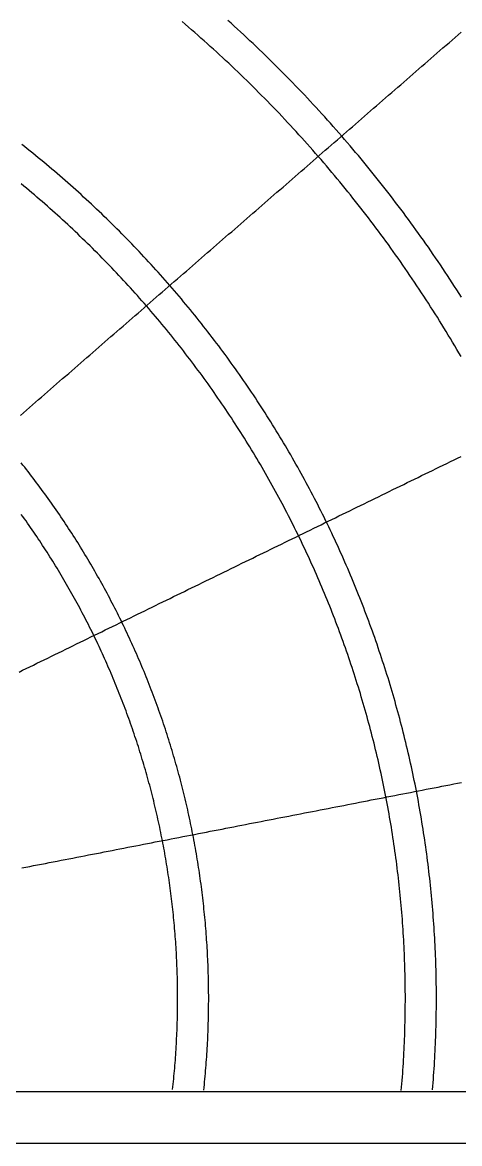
# Model space of a CAD drawing. Header units: millimetres. Extents: x 8 to 772, y 8 to 255.
# Drawn here: x 627 to 669.2, y 8 to 116.3 of the extents above; entities that cross this region are included whole.
import ezdxf

# ---------------------------------------------------------------- set-up
doc = ezdxf.new("R2010")
doc.units = ezdxf.units.MM
doc.layers.add('STUDY_GUIDES', color=7, linetype='Continuous')

msp = doc.modelspace()

# ---------------------------------------------------------------- linework, layer by layer
at = {"layer": 'STUDY_GUIDES'}
for points in [[(669.3778, 84.0162), (669.1757, 84.3649), (668.9724, 84.7129), (668.768, 85.0602), (668.5625, 85.4069), (668.3559, 85.7529), (668.1481, 86.0982), (667.9392, 86.4428), (667.7292, 86.7868), (667.5181, 87.1301), (667.3059, 87.4727), (667.0926, 87.8146), (666.8781, 88.1558), (666.6625, 88.4963), (666.4459, 88.8361), (666.2281, 89.1752), (666.0092, 89.5135), (665.7893, 89.8512), (665.5682, 90.1882), (665.346, 90.5244), (665.1228, 90.8599), (664.8985, 91.1947), (664.673, 91.5288), (664.4465, 91.8621), (664.2189, 92.1947), (663.9903, 92.5265), (663.7605, 92.8576), (663.5297, 93.1879), (663.2978, 93.5175), (663.0648, 93.8464), (662.8308, 94.1745), (662.5957, 94.5018), (662.3595, 94.8283), (662.1223, 95.1541), (661.884, 95.4791), (661.6447, 95.8034), (661.4043, 96.1268), (661.1629, 96.4495), (660.9204, 96.7714), (660.6769, 97.0925), (660.4323, 97.4128), (660.1867, 97.7323), (659.94, 98.051), (659.6923, 98.3689), (659.4436, 98.686), (659.1939, 99.0023), (658.9431, 99.3177), (658.6913, 99.6324), (658.4385, 99.9462), (658.1847, 100.2592), (657.9298, 100.5714), (657.674, 100.8828), (657.4171, 101.1933), (657.1592, 101.503), (656.9003, 101.8118), (656.6404, 102.1198), (656.3795, 102.427), (656.1177, 102.7333), (655.8548, 103.0388), (655.5909, 103.3434), (655.326, 103.6471), (655.0602, 103.95), (654.7934, 104.252), (654.5256, 104.5531), (654.2568, 104.8534), (653.987, 105.1528), (653.7163, 105.4513), (653.4446, 105.749), (653.1719, 106.0457), (652.8983, 106.3416), (652.6237, 106.6366), (652.3481, 106.9306), (652.0716, 107.2238), (651.7942, 107.5161), (651.5158, 107.8075), (651.2364, 108.0979), (650.9562, 108.3875), (650.6749, 108.6762), (650.3928, 108.9639), (650.1097, 109.2507), (649.8256, 109.5366), (649.5407, 109.8216), (649.2548, 110.1056), (648.968, 110.3887), (648.6803, 110.6709), (648.3916, 110.9522), (648.1021, 111.2325), (647.8116, 111.5118), (647.5203, 111.7902), (647.228, 112.0677), (646.9348, 112.3442), (646.6408, 112.6198), (646.3458, 112.8944), (646.0499, 113.168), (645.7532, 113.4407), (645.4556, 113.7124), (645.1571, 113.9832), (644.8577, 114.2529), (644.5574, 114.5217), (644.2563, 114.7896), (643.9543, 115.0564), (643.6514, 115.3223), (643.3477, 115.5871), (643.0431, 115.851), (642.7377, 116.1139), (642.4314, 116.3758)], [(669.4155, 89.7563), (669.1947, 90.105), (668.9728, 90.4531), (668.7498, 90.8004), (668.5256, 91.1469), (668.3003, 91.4928), (668.0739, 91.8379), (667.8464, 92.1823), (667.6177, 92.5259), (667.3879, 92.8688), (667.1571, 93.2109), (666.9251, 93.5523), (666.692, 93.8929), (666.4578, 94.2328), (666.2225, 94.5719), (665.986, 94.9102), (665.7485, 95.2478), (665.5099, 95.5846), (665.2702, 95.9206), (665.0295, 96.2558), (664.7876, 96.5903), (664.5446, 96.924), (664.3006, 97.2568), (664.0555, 97.5889), (663.8092, 97.9202), (663.562, 98.2507), (663.3136, 98.5804), (663.0642, 98.9092), (662.8137, 99.2373), (662.5622, 99.5645), (662.3095, 99.8909), (662.0559, 100.2165), (661.8011, 100.5413), (661.5454, 100.8652), (661.2885, 101.1883), (661.0306, 101.5106), (660.7717, 101.832), (660.5117, 102.1526), (660.2507, 102.4723), (659.9887, 102.7912), (659.7256, 103.1093), (659.4614, 103.4265), (659.1963, 103.7428), (658.9301, 104.0582), (658.6629, 104.3728), (658.3947, 104.6865), (658.1255, 104.9994), (657.8552, 105.3113), (657.5839, 105.6224), (657.3117, 105.9326), (657.0384, 106.242), (656.7641, 106.5504), (656.4888, 106.8579), (656.2125, 107.1646), (655.9352, 107.4703), (655.6569, 107.7751), (655.3777, 108.0791), (655.0974, 108.3821), (654.8162, 108.6842), (654.534, 108.9854), (654.2508, 109.2857), (653.9666, 109.585), (653.6815, 109.8835), (653.3954, 110.181), (653.1083, 110.4775), (652.8203, 110.7732), (652.5313, 111.0679), (652.2413, 111.3616), (651.9504, 111.6544), (651.6586, 111.9463), (651.3658, 112.2372), (651.0721, 112.5272), (650.7774, 112.8162), (650.4818, 113.1042), (650.1852, 113.3913), (649.8877, 113.6774), (649.5893, 113.9626), (649.29, 114.2468), (648.9897, 114.53), (648.6885, 114.8122), (648.3864, 115.0934), (648.0834, 115.3737), (647.7795, 115.653), (647.4747, 115.9313), (647.1689, 116.2086), (646.8623, 116.4849)], [(626.808, 78.3367), (627.0996, 78.5902), (627.3913, 78.8438), (627.6829, 79.0973), (627.9746, 79.3508), (628.2662, 79.6043), (628.5578, 79.8578), (628.8495, 80.1114), (629.1411, 80.3649), (629.4328, 80.6184), (629.7244, 80.8719), (630.016, 81.1254), (630.3077, 81.379), (630.5993, 81.6325), (630.891, 81.886), (631.1826, 82.1395), (631.4743, 82.393), (631.7659, 82.6466), (632.0575, 82.9001), (632.3492, 83.1536), (632.6408, 83.4071), (632.9325, 83.6606), (633.2241, 83.9142), (633.5157, 84.1677), (633.8074, 84.4212), (634.099, 84.6747), (634.3907, 84.9282), (634.6823, 85.1818), (634.9739, 85.4353), (635.2656, 85.6888), (635.5572, 85.9423), (635.8489, 86.1958), (636.1405, 86.4494), (636.4322, 86.7029), (636.7238, 86.9564), (637.0154, 87.2099), (637.3071, 87.4634), (637.5987, 87.717), (637.8904, 87.9705), (638.182, 88.224), (638.4736, 88.4775), (638.7653, 88.731), (639.0569, 88.9846), (639.3486, 89.2381), (639.6402, 89.4916), (639.9319, 89.7451), (640.2235, 89.9986), (640.5151, 90.2522), (640.8068, 90.5057), (641.0984, 90.7592), (641.3901, 91.0127), (641.6817, 91.2662), (641.9733, 91.5198), (642.265, 91.7733), (642.5566, 92.0268), (642.8483, 92.2803), (643.1399, 92.5338), (643.4315, 92.7874), (643.7232, 93.0409), (644.0148, 93.2944), (644.3065, 93.5479), (644.5981, 93.8014), (644.8898, 94.055), (645.1814, 94.3085), (645.473, 94.562), (645.7647, 94.8155), (646.0563, 95.069), (646.348, 95.3226), (646.6396, 95.5761), (646.9312, 95.8296), (647.2229, 96.0831), (647.5145, 96.3366), (647.8062, 96.5902), (648.0978, 96.8437), (648.3894, 97.0972), (648.6811, 97.3507), (648.9727, 97.6042), (649.2644, 97.8578), (649.556, 98.1113), (649.8477, 98.3648), (650.1393, 98.6183), (650.4309, 98.8718), (650.7226, 99.1254), (651.0142, 99.3789), (651.3059, 99.6324), (651.5975, 99.8859), (651.8891, 100.1394), (652.1808, 100.393), (652.4724, 100.6465), (652.7641, 100.9), (653.0557, 101.1535), (653.3474, 101.407), (653.639, 101.6606), (653.9306, 101.9141), (654.2223, 102.1676), (654.5139, 102.4211), (654.8056, 102.6746), (655.0972, 102.9282), (655.3888, 103.1817), (655.6805, 103.4352), (655.9721, 103.6887), (656.2638, 103.9422), (656.5554, 104.1958), (656.847, 104.4493), (657.1387, 104.7028), (657.4303, 104.9563), (657.722, 105.2098), (658.0136, 105.4634), (658.3053, 105.7169), (658.5969, 105.9704), (658.8885, 106.2239), (659.1802, 106.4774), (659.4718, 106.731), (659.7635, 106.9845), (660.0551, 107.238), (660.3467, 107.4915), (660.6384, 107.745), (660.93, 107.9986), (661.2217, 108.2521), (661.5133, 108.5056), (661.805, 108.7591), (662.0966, 109.0126), (662.3882, 109.2662), (662.6799, 109.5197), (662.9715, 109.7732), (663.2632, 110.0267), (663.5548, 110.2802), (663.8464, 110.5338), (664.1381, 110.7873), (664.4297, 111.0408), (664.7214, 111.2943), (665.013, 111.5478), (665.3046, 111.8014), (665.5963, 112.0549), (665.8879, 112.3084), (666.1796, 112.5619), (666.4712, 112.8154), (666.7629, 113.069), (667.0545, 113.3225), (667.3461, 113.576), (667.6378, 113.8295), (667.9294, 114.083), (668.2211, 114.3366), (668.5127, 114.5901), (668.8043, 114.8436), (669.096, 115.0971), (669.3876, 115.3506)], [(666.6298, 13.1904), (666.6579, 13.5305), (666.6848, 13.8706), (666.7107, 14.2109), (666.7355, 14.5513), (666.7591, 14.8917), (666.7817, 15.2322), (666.8031, 15.5728), (666.8234, 15.9134), (666.8427, 16.2541), (666.8608, 16.5949), (666.8778, 16.9357), (666.8937, 17.2766), (666.9085, 17.6175), (666.9222, 17.9585), (666.9348, 18.2995), (666.9462, 18.6406), (666.9566, 18.9817), (666.9659, 19.3228), (666.974, 19.6639), (666.981, 20.0051), (666.987, 20.3463), (666.9918, 20.6875), (666.9955, 21.0288), (666.9981, 21.37), (666.9996, 21.7113), (667, 22.0525), (666.9993, 22.3937), (666.9974, 22.735), (666.9945, 23.0762), (666.9904, 23.4175), (666.9853, 23.7587), (666.979, 24.0999), (666.9716, 24.441), (666.9631, 24.7822), (666.9535, 25.1233), (666.9428, 25.4644), (666.931, 25.8054), (666.9181, 26.1464), (666.9041, 26.4874), (666.8889, 26.8283), (666.8727, 27.1692), (666.8553, 27.51), (666.8369, 27.8507), (666.8173, 28.1914), (666.7966, 28.532), (666.7748, 28.8726), (666.752, 29.2131), (666.728, 29.5535), (666.7029, 29.8938), (666.6766, 30.234), (666.6493, 30.5742), (666.6209, 30.9143), (666.5914, 31.2542), (666.5608, 31.5941), (666.529, 31.9339), (666.4962, 32.2735), (666.4623, 32.6131), (666.4272, 32.9525), (666.3911, 33.2919), (666.3538, 33.6311), (666.3155, 33.9702), (666.276, 34.3091), (666.2355, 34.648), (666.1938, 34.9867), (666.151, 35.3252), (666.1072, 35.6636), (666.0622, 36.0019), (666.0162, 36.34), (665.969, 36.678), (665.9208, 37.0158), (665.8714, 37.3535), (665.821, 37.691), (665.7694, 38.0283), (665.7168, 38.3655), (665.663, 38.7025), (665.6082, 39.0393), (665.5523, 39.3759), (665.4953, 39.7124), (665.4372, 40.0487), (665.378, 40.3847), (665.3177, 40.7206), (665.2563, 41.0563), (665.1938, 41.3918), (665.1302, 41.7271), (665.0656, 42.0621), (664.9998, 42.397), (664.933, 42.7316), (664.8651, 43.0661), (664.7961, 43.4003), (664.726, 43.7342), (664.6548, 44.068), (664.5825, 44.4015), (664.5092, 44.7348), (664.4347, 45.0678), (664.3592, 45.4006), (664.2826, 45.7331), (664.205, 46.0654), (664.1262, 46.3975), (664.0464, 46.7292), (663.9655, 47.0608), (663.8835, 47.392), (663.8004, 47.723), (663.7163, 48.0537), (663.6311, 48.3842), (663.5448, 48.7143), (663.4574, 49.0442), (663.369, 49.3738), (663.2795, 49.7031), (663.1889, 50.0321), (663.0973, 50.3608), (663.0046, 50.6892), (662.9108, 51.0173), (662.816, 51.3451), (662.7201, 51.6726), (662.6231, 51.9998), (662.5251, 52.3267), (662.426, 52.6532), (662.3258, 52.9795), (662.2246, 53.3054), (662.1223, 53.6309), (662.019, 53.9562), (661.9146, 54.281), (661.8092, 54.6056), (661.7027, 54.9298), (661.5952, 55.2537), (661.4866, 55.5772), (661.3769, 55.9003), (661.2662, 56.2231), (661.1544, 56.5456), (661.0417, 56.8676), (660.9278, 57.1893), (660.8129, 57.5107), (660.697, 57.8316), (660.58, 58.1522), (660.462, 58.4724), (660.3429, 58.7922), (660.2229, 59.1116), (660.1017, 59.4306), (659.9796, 59.7493), (659.8564, 60.0675), (659.7321, 60.3853), (659.6068, 60.7028), (659.4805, 61.0198), (659.3532, 61.3364), (659.2249, 61.6526), (659.0955, 61.9683), (658.9651, 62.2837), (658.8336, 62.5986), (658.7012, 62.9131), (658.5677, 63.2272), (658.4332, 63.5408), (658.2977, 63.854), (658.1612, 64.1667), (658.0236, 64.479), (657.885, 64.7909), (657.7455, 65.1023), (657.6049, 65.4132), (657.4633, 65.7237), (657.3207, 66.0337), (657.1771, 66.3433), (657.0324, 66.6524), (656.8868, 66.961), (656.7402, 67.2691), (656.5926, 67.5768), (656.4439, 67.884), (656.2943, 68.1907), (656.1437, 68.4969), (655.9921, 68.8026), (655.8395, 69.1079), (655.6859, 69.4126), (655.5313, 69.7168), (655.3757, 70.0205), (655.2192, 70.3238), (655.0616, 70.6265), (654.9031, 70.9287), (654.7436, 71.2303), (654.5831, 71.5315), (654.4216, 71.8321), (654.2592, 72.1322), (654.0958, 72.4318), (653.9314, 72.7308), (653.766, 73.0294), (653.5997, 73.3273), (653.4324, 73.6248), (653.2641, 73.9216), (653.0949, 74.218), (652.9247, 74.5138), (652.7536, 74.809), (652.5815, 75.1036), (652.4084, 75.3978), (652.2344, 75.6913), (652.0594, 75.9843), (651.8835, 76.2767), (651.7066, 76.5685), (651.5288, 76.8598), (651.35, 77.1505), (651.1703, 77.4406), (650.9897, 77.7301), (650.8081, 78.019), (650.6255, 78.3073), (650.4421, 78.595), (650.2577, 78.8822), (650.0723, 79.1687), (649.8861, 79.4547), (649.6989, 79.74), (649.5108, 80.0247), (649.3217, 80.3088), (649.1318, 80.5923), (648.9409, 80.8752), (648.7491, 81.1574), (648.5564, 81.439), (648.3627, 81.72), (648.1682, 82.0004), (647.9727, 82.2801), (647.7764, 82.5592), (647.5791, 82.8377), (647.3809, 83.1155), (647.1818, 83.3926), (646.9819, 83.6691), (646.781, 83.945), (646.5792, 84.2202), (646.3766, 84.4948), (646.173, 84.7687), (645.9686, 85.0419), (645.7632, 85.3145), (645.557, 85.5864), (645.3499, 85.8576), (645.1419, 86.1281), (644.9331, 86.398), (644.7234, 86.6672), (644.5128, 86.9357), (644.3013, 87.2035), (644.0889, 87.4707), (643.8757, 87.7371), (643.6616, 88.0029), (643.4467, 88.2679), (643.2309, 88.5323), (643.0142, 88.7959), (642.7967, 89.0588), (642.5784, 89.3211), (642.3591, 89.5826), (642.1391, 89.8434), (641.9182, 90.1035), (641.6964, 90.3629), (641.4738, 90.6215), (641.2504, 90.8795), (641.0261, 91.1367), (640.801, 91.3931), (640.575, 91.6489), (640.3483, 91.9039), (640.1207, 92.1581), (639.8922, 92.4117), (639.663, 92.6644), (639.4329, 92.9165), (639.202, 93.1677), (638.9703, 93.4183), (638.7378, 93.668), (638.5045, 93.9171), (638.2703, 94.1653), (638.0354, 94.4128), (637.7997, 94.6596), (637.5631, 94.9055), (637.3258, 95.1507), (637.0876, 95.3951), (636.8487, 95.6388), (636.609, 95.8817), (636.3685, 96.1237), (636.1272, 96.365), (635.8851, 96.6056), (635.6423, 96.8453), (635.3986, 97.0842), (635.1542, 97.3224), (634.909, 97.5597), (634.6631, 97.7963), (634.4163, 98.0321), (634.1689, 98.267), (633.9206, 98.5011), (633.6716, 98.7345), (633.4218, 98.967), (633.1713, 99.1987), (632.92, 99.4296), (632.668, 99.6597), (632.4153, 99.889), (632.1617, 100.1174), (631.9075, 100.345), (631.6525, 100.5718), (631.3968, 100.7978), (631.1403, 101.0229), (630.8831, 101.2472), (630.6252, 101.4706), (630.3666, 101.6932), (630.1072, 101.915), (629.8471, 102.1359), (629.5863, 102.356), (629.3248, 102.5752), (629.0626, 102.7936), (628.7997, 103.0111), (628.536, 103.2278), (628.2717, 103.4436), (628.0066, 103.6586), (627.7409, 103.8727), (627.4745, 104.0859), (627.2073, 104.2983), (626.9395, 104.5097)], [(663.612, 13.1118), (663.6404, 13.4421), (663.6676, 13.7724), (663.6938, 14.1029), (663.719, 14.4335), (663.743, 14.7641), (663.766, 15.0948), (663.7879, 15.4256), (663.8087, 15.7564), (663.8285, 16.0873), (663.8472, 16.4183), (663.8648, 16.7493), (663.8813, 17.0804), (663.8967, 17.4115), (663.9111, 17.7427), (663.9244, 18.074), (663.9366, 18.4052), (663.9478, 18.7366), (663.9578, 19.0679), (663.9668, 19.3993), (663.9748, 19.7307), (663.9816, 20.0621), (663.9873, 20.3936), (663.992, 20.725), (663.9956, 21.0565), (663.9982, 21.388), (663.9996, 21.7195), (664, 22.051), (663.9993, 22.3825), (663.9975, 22.714), (663.9946, 23.0455), (663.9907, 23.377), (663.9857, 23.7084), (663.9796, 24.0399), (663.9724, 24.3713), (663.9642, 24.7027), (663.9549, 25.0341), (663.9445, 25.3654), (663.933, 25.6967), (663.9204, 26.028), (663.9068, 26.3592), (663.8921, 26.6903), (663.8763, 27.0215), (663.8595, 27.3525), (663.8415, 27.6836), (663.8225, 28.0145), (663.8024, 28.3454), (663.7813, 28.6762), (663.759, 29.007), (663.7357, 29.3377), (663.7113, 29.6683), (663.6859, 29.9988), (663.6594, 30.3292), (663.6317, 30.6596), (663.6031, 30.9898), (663.5733, 31.32), (663.5425, 31.65), (663.5106, 31.98), (663.4776, 32.3099), (663.4436, 32.6396), (663.4085, 32.9692), (663.3723, 33.2988), (663.335, 33.6282), (663.2967, 33.9574), (663.2573, 34.2866), (663.2168, 34.6156), (663.1753, 34.9445), (663.1327, 35.2733), (663.089, 35.6019), (663.0443, 35.9303), (662.9985, 36.2586), (662.9516, 36.5868), (662.9037, 36.9148), (662.8546, 37.2427), (662.8046, 37.5704), (662.7534, 37.8979), (662.7012, 38.2253), (662.648, 38.5525), (662.5937, 38.8795), (662.5383, 39.2063), (662.4818, 39.533), (662.4243, 39.8595), (662.3657, 40.1857), (662.3061, 40.5118), (662.2454, 40.8377), (662.1836, 41.1634), (662.1208, 41.4889), (662.057, 41.8142), (661.992, 42.1393), (661.9261, 42.4642), (661.859, 42.7888), (661.7909, 43.1132), (661.7218, 43.4375), (661.6516, 43.7614), (661.5803, 44.0852), (661.508, 44.4087), (661.4347, 44.732), (661.3603, 45.055), (661.2848, 45.3778), (661.2083, 45.7004), (661.1308, 46.0227), (661.0522, 46.3447), (660.9725, 46.6665), (660.8918, 46.9881), (660.8101, 47.3093), (660.7273, 47.6303), (660.6435, 47.951), (660.5587, 48.2715), (660.4728, 48.5917), (660.3858, 48.9116), (660.2978, 49.2312), (660.2088, 49.5505), (660.1187, 49.8695), (660.0277, 50.1883), (659.9355, 50.5067), (659.8424, 50.8249), (659.7482, 51.1427), (659.6529, 51.4602), (659.5567, 51.7774), (659.4594, 52.0943), (659.3611, 52.4109), (659.2617, 52.7272), (659.1613, 53.0431), (659.0599, 53.3587), (658.9575, 53.674), (658.8541, 53.989), (658.7496, 54.3036), (658.6441, 54.6178), (658.5376, 54.9317), (658.43, 55.2453), (658.3215, 55.5585), (658.2119, 55.8714), (658.1013, 56.1839), (657.9897, 56.4961), (657.8771, 56.8078), (657.7634, 57.1193), (657.6488, 57.4303), (657.5331, 57.741), (657.4165, 58.0513), (657.2988, 58.3612), (657.1801, 58.6707), (657.0605, 58.9799), (656.9398, 59.2886), (656.8181, 59.597), (656.6954, 59.9049), (656.5717, 60.2125), (656.447, 60.5196), (656.3213, 60.8264), (656.1946, 61.1327), (656.067, 61.4386), (655.9383, 61.7442), (655.8086, 62.0492), (655.678, 62.3539), (655.5463, 62.6582), (655.4137, 62.962), (655.2801, 63.2653), (655.1455, 63.5683), (655.0099, 63.8708), (654.8733, 64.1728), (654.7358, 64.4745), (654.5972, 64.7756), (654.4577, 65.0763), (654.3172, 65.3766), (654.1758, 65.6764), (654.0333, 65.9757), (653.8899, 66.2746), (653.7455, 66.573), (653.6002, 66.871), (653.4539, 67.1684), (653.3066, 67.4654), (653.1584, 67.7619), (653.0092, 68.0579), (652.859, 68.3535), (652.7079, 68.6485), (652.5558, 68.9431), (652.4027, 69.2371), (652.2487, 69.5307), (652.0938, 69.8237), (651.9379, 70.1163), (651.781, 70.4083), (651.6232, 70.6999), (651.4645, 70.9909), (651.3048, 71.2814), (651.1441, 71.5714), (650.9826, 71.8608), (650.8201, 72.1498), (650.6566, 72.4382), (650.4922, 72.726), (650.3269, 73.0134), (650.1606, 73.3002), (649.9934, 73.5864), (649.8253, 73.8721), (649.6563, 74.1573), (649.4863, 74.4419), (649.3154, 74.7259), (649.1436, 75.0094), (648.9708, 75.2924), (648.7972, 75.5747), (648.6226, 75.8565), (648.4471, 76.1378), (648.2707, 76.4184), (648.0934, 76.6985), (647.9152, 76.978), (647.736, 77.257), (647.556, 77.5353), (647.375, 77.8131), (647.1932, 78.0903), (647.0105, 78.3668), (646.8268, 78.6428), (646.6423, 78.9182), (646.4569, 79.193), (646.2705, 79.4672), (646.0833, 79.7408), (645.8952, 80.0137), (645.7062, 80.2861), (645.5164, 80.5578), (645.3256, 80.8289), (645.134, 81.0994), (644.9415, 81.3693), (644.7481, 81.6386), (644.5538, 81.9072), (644.3587, 82.1752), (644.1627, 82.4425), (643.9658, 82.7092), (643.7681, 82.9753), (643.5695, 83.2407), (643.37, 83.5055), (643.1697, 83.7696), (642.9685, 84.0331), (642.7665, 84.2959), (642.5636, 84.5581), (642.3598, 84.8196), (642.1552, 85.0804), (641.9498, 85.3406), (641.7435, 85.6001), (641.5364, 85.8589), (641.3284, 86.1171), (641.1197, 86.3745), (640.91, 86.6313), (640.6995, 86.8875), (640.4882, 87.1429), (640.2761, 87.3976), (640.0632, 87.6517), (639.8494, 87.905), (639.6348, 88.1577), (639.4194, 88.4097), (639.2031, 88.6609), (638.9861, 88.9115), (638.7682, 89.1613), (638.5495, 89.4105), (638.33, 89.6589), (638.1097, 89.9066), (637.8886, 90.1536), (637.6667, 90.3999), (637.444, 90.6454), (637.2205, 90.8903), (636.9963, 91.1344), (636.7712, 91.3778), (636.5453, 91.6204), (636.3186, 91.8623), (636.0912, 92.1035), (635.863, 92.3439), (635.634, 92.5836), (635.4042, 92.8225), (635.1736, 93.0607), (634.9423, 93.2981), (634.7102, 93.5348), (634.4773, 93.7707), (634.2437, 94.0059), (634.0093, 94.2403), (633.7741, 94.474), (633.5382, 94.7069), (633.3015, 94.939), (633.0641, 95.1703), (632.8259, 95.4009), (632.587, 95.6307), (632.3473, 95.8597), (632.1069, 96.0879), (631.8657, 96.3154), (631.6238, 96.5421), (631.3812, 96.768), (631.1379, 96.993), (630.8938, 97.2174), (630.6489, 97.4409), (630.4034, 97.6636), (630.1571, 97.8855), (629.9101, 98.1066), (629.6624, 98.3269), (629.414, 98.5464), (629.1649, 98.7651), (628.915, 98.983), (628.6645, 99.2), (628.4132, 99.4163), (628.1613, 99.6317), (627.9086, 99.8463), (627.6553, 100.0601), (627.4012, 100.2731), (627.1465, 100.4852), (626.8911, 100.6965)], [(626.6772, 53.5452), (627.0245, 53.7146), (627.3719, 53.884), (627.7192, 54.0534), (628.0665, 54.2228), (628.4138, 54.3922), (628.7611, 54.5616), (629.1085, 54.731), (629.4558, 54.9004), (629.8031, 55.0698), (630.1504, 55.2392), (630.4977, 55.4086), (630.8451, 55.578), (631.1924, 55.7474), (631.5397, 55.9168), (631.887, 56.0862), (632.2343, 56.2556), (632.5817, 56.425), (632.929, 56.5944), (633.2763, 56.7638), (633.6236, 56.9332), (633.9709, 57.1026), (634.3183, 57.272), (634.6656, 57.4414), (635.0129, 57.6108), (635.3602, 57.7802), (635.7075, 57.9496), (636.0549, 58.119), (636.4022, 58.2884), (636.7495, 58.4578), (637.0968, 58.6272), (637.4441, 58.7966), (637.7914, 58.966), (638.1388, 59.1354), (638.4861, 59.3048), (638.8334, 59.4742), (639.1807, 59.6436), (639.528, 59.813), (639.8754, 59.9824), (640.2227, 60.1518), (640.57, 60.3212), (640.9173, 60.4906), (641.2646, 60.66), (641.612, 60.8294), (641.9593, 60.9987), (642.3066, 61.1681), (642.6539, 61.3375), (643.0012, 61.5069), (643.3486, 61.6763), (643.6959, 61.8457), (644.0432, 62.0151), (644.3905, 62.1845), (644.7378, 62.3539), (645.0852, 62.5233), (645.4325, 62.6927), (645.7798, 62.8621), (646.1271, 63.0315), (646.4744, 63.2009), (646.8218, 63.3703), (647.1691, 63.5397), (647.5164, 63.7091), (647.8637, 63.8785), (648.211, 64.0479), (648.5584, 64.2173), (648.9057, 64.3867), (649.253, 64.5561), (649.6003, 64.7255), (649.9476, 64.8949), (650.295, 65.0643), (650.6423, 65.2337), (650.9896, 65.4031), (651.3369, 65.5725), (651.6842, 65.7419), (652.0316, 65.9113), (652.3789, 66.0807), (652.7262, 66.2501), (653.0735, 66.4195), (653.4208, 66.5889), (653.7682, 66.7583), (654.1155, 66.9277), (654.4628, 67.0971), (654.8101, 67.2665), (655.1574, 67.4359), (655.5048, 67.6053), (655.8521, 67.7747), (656.1994, 67.9441), (656.5467, 68.1135), (656.894, 68.2829), (657.2414, 68.4523), (657.5887, 68.6217), (657.936, 68.7911), (658.2833, 68.9605), (658.6306, 69.1299), (658.978, 69.2993), (659.3253, 69.4687), (659.6726, 69.6381), (660.0199, 69.8075), (660.3672, 69.9769), (660.7146, 70.1463), (661.0619, 70.3157), (661.4092, 70.4851), (661.7565, 70.6545), (662.1038, 70.8239), (662.4511, 70.9933), (662.7985, 71.1627), (663.1458, 71.3321), (663.4931, 71.5015), (663.8404, 71.6709), (664.1877, 71.8403), (664.5351, 72.0097), (664.8824, 72.1791), (665.2297, 72.3485), (665.577, 72.5179), (665.9243, 72.6873), (666.2717, 72.8567), (666.619, 73.0261), (666.9663, 73.1955), (667.3136, 73.3649), (667.6609, 73.5343), (668.0083, 73.7037), (668.3556, 73.8731), (668.7029, 74.0425), (669.0502, 74.2119), (669.3975, 74.3813)], [(644.5275, 13.1566), (644.5558, 13.4248), (644.5833, 13.6932), (644.6098, 13.9616), (644.6355, 14.2301), (644.6603, 14.4987), (644.6843, 14.7674), (644.7073, 15.0362), (644.7295, 15.305), (644.7509, 15.5739), (644.7713, 15.8429), (644.7909, 16.1119), (644.8096, 16.3811), (644.8274, 16.6502), (644.8444, 16.9194), (644.8604, 17.1887), (644.8756, 17.458), (644.89, 17.7274), (644.9034, 17.9968), (644.916, 18.2663), (644.9277, 18.5358), (644.9385, 18.8053), (644.9484, 19.0749), (644.9575, 19.3445), (644.9657, 19.6141), (644.973, 19.8837), (644.9795, 20.1534), (644.985, 20.4231), (644.9897, 20.6928), (644.9935, 20.9625), (644.9964, 21.2323), (644.9985, 21.502), (644.9997, 21.7718), (645, 22.0415), (644.9994, 22.3112), (644.998, 22.581), (644.9956, 22.8507), (644.9924, 23.1205), (644.9884, 23.3902), (644.9834, 23.6599), (644.9776, 23.9296), (644.9709, 24.1992), (644.9633, 24.4689), (644.9548, 24.7385), (644.9455, 25.0081), (644.9353, 25.2776), (644.9242, 25.5472), (644.9122, 25.8167), (644.8994, 26.0861), (644.8856, 26.3555), (644.871, 26.6249), (644.8556, 26.8942), (644.8392, 27.1634), (644.822, 27.4326), (644.8039, 27.7018), (644.785, 27.9708), (644.7651, 28.2399), (644.7444, 28.5088), (644.7228, 28.7777), (644.7003, 29.0465), (644.677, 29.3152), (644.6528, 29.5839), (644.6277, 29.8525), (644.6018, 30.121), (644.5749, 30.3894), (644.5472, 30.6577), (644.5186, 30.926), (644.4892, 31.1941), (644.4589, 31.4621), (644.4277, 31.7301), (644.3956, 31.9979), (644.3627, 32.2656), (644.3289, 32.5333), (644.2942, 32.8008), (644.2587, 33.0682), (644.2223, 33.3355), (644.185, 33.6026), (644.1469, 33.8697), (644.1079, 34.1366), (644.068, 34.4034), (644.0273, 34.67), (643.9856, 34.9365), (643.9432, 35.2029), (643.8998, 35.4692), (643.8556, 35.7353), (643.8105, 36.0012), (643.7646, 36.267), (643.7178, 36.5327), (643.6701, 36.7982), (643.6216, 37.0636), (643.5722, 37.3287), (643.522, 37.5938), (643.4709, 37.8586), (643.4189, 38.1233), (643.3661, 38.3879), (643.3124, 38.6522), (643.2578, 38.9164), (643.2024, 39.1804), (643.1462, 39.4442), (643.089, 39.7078), (643.0311, 39.9713), (642.9722, 40.2345), (642.9125, 40.4976), (642.852, 40.7605), (642.7906, 41.0231), (642.7283, 41.2856), (642.6652, 41.5479), (642.6013, 41.8099), (642.5365, 42.0718), (642.4708, 42.3334), (642.4043, 42.5948), (642.3369, 42.856), (642.2687, 43.117), (642.1997, 43.3778), (642.1298, 43.6383), (642.059, 43.8986), (641.9874, 44.1587), (641.915, 44.4185), (641.8417, 44.6782), (641.7676, 44.9375), (641.6926, 45.1966), (641.6168, 45.4555), (641.5402, 45.7142), (641.4627, 45.9725), (641.3844, 46.2307), (641.3052, 46.4885), (641.2252, 46.7461), (641.1443, 47.0035), (641.0627, 47.2606), (640.9801, 47.5174), (640.8968, 47.7739), (640.8126, 48.0302), (640.7276, 48.2862), (640.6417, 48.542), (640.5551, 48.7974), (640.4676, 49.0526), (640.3792, 49.3074), (640.2901, 49.562), (640.2001, 49.8163), (640.1093, 50.0703), (640.0176, 50.324), (639.9252, 50.5774), (639.8319, 50.8305), (639.7378, 51.0833), (639.6428, 51.3358), (639.5471, 51.588), (639.4505, 51.8399), (639.3531, 52.0914), (639.2549, 52.3427), (639.1559, 52.5936), (639.0561, 52.8442), (638.9554, 53.0945), (638.8539, 53.3444), (638.7517, 53.594), (638.6486, 53.8433), (638.5447, 54.0922), (638.44, 54.3408), (638.3345, 54.5891), (638.2282, 54.837), (638.121, 55.0846), (638.0131, 55.3318), (637.9044, 55.5787), (637.7948, 55.8252), (637.6845, 56.0713), (637.5734, 56.3171), (637.4614, 56.5626), (637.3487, 56.8076), (637.2352, 57.0523), (637.1209, 57.2966), (637.0058, 57.5406), (636.8899, 57.7842), (636.7732, 58.0274), (636.6557, 58.2702), (636.5374, 58.5126), (636.4184, 58.7547), (636.2985, 58.9964), (636.1779, 59.2376), (636.0565, 59.4785), (635.9343, 59.719), (635.8113, 59.9591), (635.6875, 60.1988), (635.563, 60.4381), (635.4377, 60.6769), (635.3116, 60.9154), (635.1847, 61.1535), (635.0571, 61.3911), (634.9287, 61.6283), (634.7995, 61.8651), (634.6696, 62.1015), (634.5389, 62.3375), (634.4074, 62.573), (634.2751, 62.8081), (634.1421, 63.0428), (634.0084, 63.2771), (633.8738, 63.5109), (633.7385, 63.7442), (633.6025, 63.9772), (633.4657, 64.2097), (633.3281, 64.4417), (633.1898, 64.6733), (633.0508, 64.9044), (632.9109, 65.1351), (632.7704, 65.3653), (632.6291, 65.5951), (632.487, 65.8244), (632.3442, 66.0533), (632.2007, 66.2817), (632.0564, 66.5096), (631.9114, 66.737), (631.7656, 66.964), (631.6191, 67.1905), (631.4719, 67.4165), (631.3239, 67.6421), (631.1752, 67.8671), (631.0257, 68.0917), (630.8756, 68.3158), (630.7247, 68.5394), (630.5731, 68.7625), (630.4207, 68.9851), (630.2677, 69.2073), (630.1139, 69.4289), (629.9594, 69.65), (629.8042, 69.8706), (629.6482, 70.0907), (629.4916, 70.3103), (629.3342, 70.5294), (629.1761, 70.748), (629.0174, 70.9661), (628.8579, 71.1836), (628.6977, 71.4006), (628.5368, 71.6171), (628.3751, 71.8331), (628.2128, 72.0486), (628.0498, 72.2635), (627.8861, 72.4779), (627.7217, 72.6918), (627.5566, 72.9051), (627.3908, 73.1179), (627.2244, 73.3301), (627.0572, 73.5418), (626.8893, 73.753)], [(641.5165, 13.2177), (641.5446, 13.4762), (641.5719, 13.7348), (641.5983, 13.9934), (641.6239, 14.2522), (641.6487, 14.511), (641.6726, 14.7699), (641.6957, 15.0289), (641.7179, 15.2879), (641.7393, 15.547), (641.7599, 15.8062), (641.7796, 16.0655), (641.7984, 16.3248), (641.8165, 16.5841), (641.8336, 16.8436), (641.85, 17.1031), (641.8655, 17.3626), (641.8801, 17.6222), (641.8939, 17.8818), (641.9069, 18.1415), (641.919, 18.4012), (641.9303, 18.661), (641.9407, 18.9208), (641.9503, 19.1806), (641.959, 19.4404), (641.9669, 19.7003), (641.974, 19.9602), (641.9802, 20.2201), (641.9856, 20.4801), (641.9901, 20.7401), (641.9938, 21), (641.9966, 21.26), (641.9986, 21.52), (641.9997, 21.78), (642, 22.04), (641.9994, 22.3), (641.998, 22.56), (641.9958, 22.82), (641.9927, 23.08), (641.9888, 23.3399), (641.984, 23.5999), (641.9784, 23.8598), (641.9719, 24.1198), (641.9646, 24.3796), (641.9564, 24.6395), (641.9474, 24.8994), (641.9376, 25.1592), (641.9269, 25.419), (641.9154, 25.6787), (641.903, 25.9384), (641.8898, 26.1981), (641.8757, 26.4577), (641.8608, 26.7173), (641.845, 26.9768), (641.8285, 27.2363), (641.811, 27.4957), (641.7927, 27.755), (641.7736, 28.0143), (641.7536, 28.2736), (641.7328, 28.5327), (641.7112, 28.7918), (641.6887, 29.0508), (641.6653, 29.3098), (641.6412, 29.5687), (641.6161, 29.8275), (641.5903, 30.0862), (641.5636, 30.3448), (641.536, 30.6033), (641.5077, 30.8618), (641.4784, 31.1201), (641.4484, 31.3784), (641.4175, 31.6365), (641.3857, 31.8946), (641.3532, 32.1525), (641.3198, 32.4104), (641.2855, 32.6681), (641.2504, 32.9257), (641.2145, 33.1833), (641.1777, 33.4406), (641.1401, 33.6979), (641.1017, 33.9551), (641.0624, 34.2121), (641.0223, 34.469), (640.9814, 34.7257), (640.9396, 34.9823), (640.897, 35.2388), (640.8535, 35.4952), (640.8093, 35.7514), (640.7642, 36.0074), (640.7182, 36.2633), (640.6714, 36.5191), (640.6238, 36.7747), (640.5754, 37.0301), (640.5261, 37.2854), (640.4761, 37.5406), (640.4251, 37.7955), (640.3734, 38.0503), (640.3208, 38.305), (640.2674, 38.5594), (640.2132, 38.8137), (640.1581, 39.0678), (640.1022, 39.3217), (640.0455, 39.5755), (639.988, 39.829), (639.9296, 40.0824), (639.8705, 40.3356), (639.8105, 40.5885), (639.7496, 40.8413), (639.688, 41.0939), (639.6255, 41.3463), (639.5622, 41.5985), (639.4981, 41.8504), (639.4332, 42.1022), (639.3675, 42.3538), (639.3009, 42.6051), (639.2335, 42.8562), (639.1653, 43.1071), (639.0963, 43.3578), (639.0265, 43.6082), (638.9559, 43.8585), (638.8844, 44.1085), (638.8122, 44.3582), (638.7391, 44.6077), (638.6652, 44.857), (638.5905, 45.1061), (638.515, 45.3549), (638.4387, 45.6034), (638.3616, 45.8517), (638.2837, 46.0997), (638.205, 46.3475), (638.1254, 46.5951), (638.0451, 46.8424), (637.964, 47.0894), (637.882, 47.3361), (637.7993, 47.5826), (637.7157, 47.8288), (637.6314, 48.0748), (637.5462, 48.3204), (637.4603, 48.5658), (637.3736, 48.8109), (637.286, 49.0557), (637.1977, 49.3003), (637.1086, 49.5445), (637.0187, 49.7885), (636.928, 50.0321), (636.8365, 50.2755), (636.7442, 50.5186), (636.6511, 50.7613), (636.5572, 51.0038), (636.4626, 51.246), (636.3671, 51.4878), (636.2709, 51.7293), (636.1739, 51.9706), (636.0761, 52.2115), (635.9775, 52.4521), (635.8781, 52.6923), (635.778, 52.9323), (635.6771, 53.1719), (635.5754, 53.4112), (635.4729, 53.6501), (635.3697, 53.8887), (635.2656, 54.127), (635.1608, 54.365), (635.0553, 54.6026), (634.9489, 54.8398), (634.8418, 55.0767), (634.7339, 55.3133), (634.6253, 55.5495), (634.5159, 55.7854), (634.4057, 56.0209), (634.2947, 56.256), (634.183, 56.4908), (634.0705, 56.7252), (633.9573, 56.9592), (633.8433, 57.1929), (633.7285, 57.4262), (633.613, 57.6591), (633.4968, 57.8917), (633.3797, 58.1239), (633.2619, 58.3557), (633.1434, 58.5871), (633.0241, 58.8181), (632.9041, 59.0487), (632.7833, 59.279), (632.6618, 59.5088), (632.5395, 59.7383), (632.4165, 59.9673), (632.2927, 60.196), (632.1682, 60.4242), (632.043, 60.6521), (631.917, 60.8795), (631.7903, 61.1065), (631.6628, 61.3331), (631.5346, 61.5593), (631.4057, 61.7851), (631.276, 62.0105), (631.1456, 62.2354), (631.0145, 62.4599), (630.8826, 62.684), (630.75, 62.9077), (630.6167, 63.1309), (630.4827, 63.3537), (630.3479, 63.576), (630.2124, 63.7979), (630.0762, 64.0194), (629.9393, 64.2404), (629.8016, 64.461), (629.6633, 64.6811), (629.5242, 64.9008), (629.3844, 65.12), (629.2439, 65.3388), (629.1027, 65.5571), (628.9608, 65.775), (628.8182, 65.9924), (628.6749, 66.2093), (628.5308, 66.4258), (628.3861, 66.6417), (628.2407, 66.8573), (628.0945, 67.0723), (627.9477, 67.2869), (627.8002, 67.501), (627.6519, 67.7146), (627.503, 67.9277), (627.3534, 68.1403), (627.2031, 68.3525), (627.0521, 68.5642), (626.9004, 68.7753)], [(626.948, 34.6246), (627.3273, 34.6983), (627.7066, 34.7721), (628.0859, 34.8458), (628.4653, 34.9195), (628.8446, 34.9933), (629.2239, 35.067), (629.6033, 35.1407), (629.9826, 35.2145), (630.3619, 35.2882), (630.7412, 35.3619), (631.1206, 35.4357), (631.4999, 35.5094), (631.8792, 35.5831), (632.2586, 35.6569), (632.6379, 35.7306), (633.0172, 35.8043), (633.3965, 35.8781), (633.7759, 35.9518), (634.1552, 36.0256), (634.5345, 36.0993), (634.9139, 36.173), (635.2932, 36.2468), (635.6725, 36.3205), (636.0519, 36.3942), (636.4312, 36.468), (636.8105, 36.5417), (637.1898, 36.6154), (637.5692, 36.6892), (637.9485, 36.7629), (638.3278, 36.8366), (638.7072, 36.9104), (639.0865, 36.9841), (639.4658, 37.0578), (639.8451, 37.1316), (640.2245, 37.2053), (640.6038, 37.279), (640.9831, 37.3528), (641.3625, 37.4265), (641.7418, 37.5002), (642.1211, 37.574), (642.5004, 37.6477), (642.8798, 37.7214), (643.2591, 37.7952), (643.6384, 37.8689), (644.0178, 37.9426), (644.3971, 38.0164), (644.7764, 38.0901), (645.1557, 38.1638), (645.5351, 38.2376), (645.9144, 38.3113), (646.2937, 38.385), (646.6731, 38.4588), (647.0524, 38.5325), (647.4317, 38.6062), (647.811, 38.68), (648.1904, 38.7537), (648.5697, 38.8274), (648.949, 38.9012), (649.3284, 38.9749), (649.7077, 39.0486), (650.087, 39.1224), (650.4663, 39.1961), (650.8457, 39.2698), (651.225, 39.3436), (651.6043, 39.4173), (651.9837, 39.4911), (652.363, 39.5648), (652.7423, 39.6385), (653.1216, 39.7123), (653.501, 39.786), (653.8803, 39.8597), (654.2596, 39.9335), (654.639, 40.0072), (655.0183, 40.0809), (655.3976, 40.1547), (655.7769, 40.2284), (656.1563, 40.3021), (656.5356, 40.3759), (656.9149, 40.4496), (657.2943, 40.5233), (657.6736, 40.5971), (658.0529, 40.6708), (658.4322, 40.7445), (658.8116, 40.8183), (659.1909, 40.892), (659.5702, 40.9657), (659.9496, 41.0395), (660.3289, 41.1132), (660.7082, 41.1869), (661.0876, 41.2607), (661.4669, 41.3344), (661.8462, 41.4081), (662.2255, 41.4819), (662.6049, 41.5556), (662.9842, 41.6293), (663.3635, 41.7031), (663.7429, 41.7768), (664.1222, 41.8505), (664.5015, 41.9243), (664.8808, 41.998), (665.2602, 42.0717), (665.6395, 42.1455), (666.0188, 42.2192), (666.3982, 42.2929), (666.7775, 42.3667), (667.1568, 42.4404), (667.5361, 42.5141), (667.9155, 42.5879), (668.2948, 42.6616), (668.6741, 42.7353), (669.0535, 42.8091), (669.4328, 42.8828)], [(752, 13), (568, 13)], [(754, 8), (566, 8)]]:
    msp.add_lwpolyline(points, dxfattribs=at)

doc.saveas('drawing.dxf')
